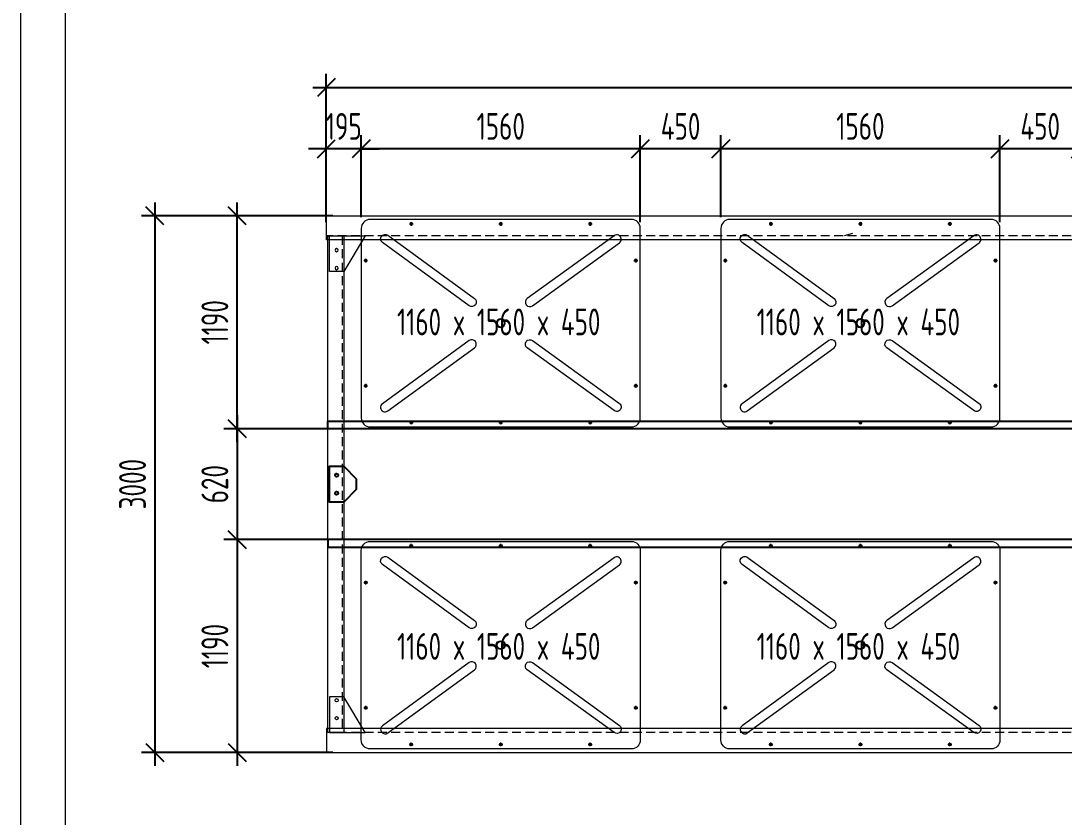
# Model space of a CAD drawing. Header units: millimetres. Extents: x 4 to 2106212, y -117026 to 198097.
# Drawn here: x 2035319 to 2041150, y 179719 to 184170 of the extents above; entities that cross this region are included whole.
import ezdxf

# ---------------------------------------------------------------- set-up
doc = ezdxf.new("R2010")
doc.units = ezdxf.units.MM
doc.linetypes.add('CENTER', pattern=[0.6, 0.375, -0.075, 0.075, -0.075])
doc.linetypes.add('DASHED', pattern=[0.75, 0.5, -0.25])
for name, color, linetype, lineweight in [('0dim', 6, 'Continuous', 9), ('dim', 6, 'Continuous', 13), ('加强板', 140, 'Continuous', 18), ('图框', 7, 'Continuous', 13), ('文本', 3, 'Continuous', 13), ('浮箱', 160, 'Continuous', 20), ('铝型材', 7, 'Continuous', 13)]:
    doc.layers.add(name, color=color, linetype=linetype, lineweight=lineweight)
doc.layers.add('卡槽', color=242, linetype='Continuous')
doc.layers.add('标注', color=9, linetype='Continuous')
doc.styles.add('hztxt', font='ros1.shx', dxfattribs={"width": 0.8, "bigfont": 'hztxt.shx'})
doc.dimstyles.new('DIM-50', dxfattribs={"dimscale": 50, "dimtxt": 3, "dimasz": 2, "dimexe": 1.5, "dimexo": 1.5, "dimgap": 1, "dimtad": 1, "dimdec": 1, "dimdsep": 46, "dimtxsty": 'hztxt', "dimblk": 'OBLIQUE', "dimcen": 0, "dimdle": 1.5, "dimclrd": 9, "dimclre": 9, "dimclrt": 2, "dimadec": 1, "dimazin": 0, "dimtfac": 1, "dimtdec": 1, "dimtix": 1, "dimtmove": 2, "dimatfit": 3, "dimldrblk": 'OBLIQUE', "dimfxl": 15, "dimtolj": 1, "dimtzin": 0, "dimarcsym": 1})

# ---------------------------------------------------------------- blocks, each defined once
blk = doc.blocks.new('GW-TK')
at = {"layer": '图框'}
for points in [[(927183.55, 464715.01), (927603.55, 464715.01), (927603.55, 464418.01), (927183.55, 464418.01)], [(927188.55, 464710.01), (927598.55, 464710.01), (927598.55, 464423.01), (927188.55, 464423.01)]]:
    blk.add_lwpolyline(points, close=True, dxfattribs=at)
blk = doc.blocks.new('_Oblique')
at = {"color": 0, "linetype": 'ByBlock', "lineweight": -2}
blk.add_line((-0.5, -0.5), (0.5, 0.5), dxfattribs=at)
blk = doc.blocks.new('*D3045')
at = {"layer": 'Defpoints', "color": 0, "transparency": 16777216}
for p in [(2049026.1, 183798), (2037026.1, 183080), (2049026.1, 183080, 0)]:
    blk.add_point(p, dxfattribs=at)
at = {"layer": '标注', "color": 9, "lineweight": -2, "transparency": 16777216}
for p, q in [((2037026.1, 183155), (2037026.1, 183873)), ((2049026.1, 183155), (2049026.1, 183873)), ((2036951.1, 183798), (2049101.1, 183798))]:
    blk.add_line(p, q, dxfattribs=at)
at = {"layer": '标注', "color": 9, "lineweight": -2, "transparency": 16777216, "xscale": 100, "yscale": 100, "zscale": 100, "rotation": 180}
blk.add_blockref('_Oblique', (2037026.1, 183798), dxfattribs=at)
at = {"layer": '标注', "color": 9, "lineweight": -2, "transparency": 16777216, "xscale": 100, "yscale": 100, "zscale": 100}
blk.add_blockref('_Oblique', (2049026.1, 183798), dxfattribs=at)
at = {"layer": '标注', "color": 2, "transparency": 16777216, "insert": (2043026.1, 183923), "char_height": 150, "attachment_point": 5, "style": 'hztxt'}
blk.add_mtext('\\A1;12000', dxfattribs=at)
blk = doc.blocks.new('*D3054')
at = {"layer": 'Defpoints', "color": 0, "transparency": 16777216}
for p in [(2040791.1, 183455.1), (2041241.1, 182998, 0), (2040791.1, 182969, 0)]:
    blk.add_point(p, dxfattribs=at)
at = {"layer": '标注', "color": 9, "lineweight": -2, "transparency": 16777216}
for p, q in [((2040791.1, 183044), (2040791.1, 183530.1)), ((2041241.1, 183073), (2041241.1, 183530.1)), ((2041316.1, 183455.1), (2040716.1, 183455.1))]:
    blk.add_line(p, q, dxfattribs=at)
at = {"layer": '标注', "color": 9, "lineweight": -2, "transparency": 16777216, "xscale": 100, "yscale": 100, "zscale": 100, "rotation": 180}
blk.add_blockref('_Oblique', (2040791.1, 183455.1), dxfattribs=at)
at = {"layer": '标注', "color": 9, "lineweight": -2, "transparency": 16777216, "xscale": 100, "yscale": 100, "zscale": 100}
blk.add_blockref('_Oblique', (2041241.1, 183455.1), dxfattribs=at)
at = {"layer": '标注', "color": 2, "transparency": 16777216, "insert": (2041016.1, 183580.1), "char_height": 150, "attachment_point": 5, "style": 'hztxt'}
blk.add_mtext('\\A1;450', dxfattribs=at)
blk = doc.blocks.new('*D3055')
at = {"layer": 'Defpoints', "color": 0, "transparency": 16777216}
for p in [(2039231.1, 183455.1), (2039231.1, 182998, 0), (2040791.1, 182969, 0)]:
    blk.add_point(p, dxfattribs=at)
at = {"layer": '标注', "color": 9, "lineweight": -2, "transparency": 16777216}
for p, q in [((2039231.1, 183073), (2039231.1, 183530.1)), ((2040791.1, 183044), (2040791.1, 183530.1)), ((2040866.1, 183455.1), (2039156.1, 183455.1))]:
    blk.add_line(p, q, dxfattribs=at)
at = {"layer": '标注', "color": 9, "lineweight": -2, "transparency": 16777216, "xscale": 100, "yscale": 100, "zscale": 100, "rotation": 180}
blk.add_blockref('_Oblique', (2039231.1, 183455.1), dxfattribs=at)
at = {"layer": '标注', "color": 9, "lineweight": -2, "transparency": 16777216, "xscale": 100, "yscale": 100, "zscale": 100}
blk.add_blockref('_Oblique', (2040791.1, 183455.1), dxfattribs=at)
at = {"layer": '标注', "color": 2, "transparency": 16777216, "insert": (2040011.1, 183580.1), "char_height": 150, "attachment_point": 5, "style": 'hztxt'}
blk.add_mtext('\\A1;1560', dxfattribs=at)
blk = doc.blocks.new('*D3056')
at = {"layer": 'Defpoints', "color": 0, "transparency": 16777216}
for p in [(2038781.1, 183455.1), (2039231.1, 182998, 0), (2038781.1, 182969, 0)]:
    blk.add_point(p, dxfattribs=at)
at = {"layer": '标注', "color": 9, "lineweight": -2, "transparency": 16777216}
for p, q in [((2038781.1, 183044), (2038781.1, 183530.1)), ((2039231.1, 183073), (2039231.1, 183530.1)), ((2039306.1, 183455.1), (2038706.1, 183455.1))]:
    blk.add_line(p, q, dxfattribs=at)
at = {"layer": '标注', "color": 9, "lineweight": -2, "transparency": 16777216, "xscale": 100, "yscale": 100, "zscale": 100, "rotation": 180}
blk.add_blockref('_Oblique', (2038781.1, 183455.1), dxfattribs=at)
at = {"layer": '标注', "color": 9, "lineweight": -2, "transparency": 16777216, "xscale": 100, "yscale": 100, "zscale": 100}
blk.add_blockref('_Oblique', (2039231.1, 183455.1), dxfattribs=at)
at = {"layer": '标注', "color": 2, "transparency": 16777216, "insert": (2039006.1, 183580.1), "char_height": 150, "attachment_point": 5, "style": 'hztxt'}
blk.add_mtext('\\A1;450', dxfattribs=at)
blk = doc.blocks.new('*D3057')
at = {"layer": 'Defpoints', "color": 0, "transparency": 16777216}
for p in [(2037221.1, 183455.1), (2037221.1, 182998, 0), (2038781.1, 182969, 0)]:
    blk.add_point(p, dxfattribs=at)
at = {"layer": '标注', "color": 9, "lineweight": -2, "transparency": 16777216}
for p, q in [((2037221.1, 183073), (2037221.1, 183530.1)), ((2038781.1, 183044), (2038781.1, 183530.1)), ((2038856.1, 183455.1), (2037146.1, 183455.1))]:
    blk.add_line(p, q, dxfattribs=at)
at = {"layer": '标注', "color": 9, "lineweight": -2, "transparency": 16777216, "xscale": 100, "yscale": 100, "zscale": 100, "rotation": 180}
blk.add_blockref('_Oblique', (2037221.1, 183455.1), dxfattribs=at)
at = {"layer": '标注', "color": 9, "lineweight": -2, "transparency": 16777216, "xscale": 100, "yscale": 100, "zscale": 100}
blk.add_blockref('_Oblique', (2038781.1, 183455.1), dxfattribs=at)
at = {"layer": '标注', "color": 2, "transparency": 16777216, "insert": (2038001.1, 183580.1), "char_height": 150, "attachment_point": 5, "style": 'hztxt'}
blk.add_mtext('\\A1;1560', dxfattribs=at)
blk = doc.blocks.new('*D3058')
at = {"layer": 'Defpoints', "color": 0, "transparency": 16777216}
for p in [(2037026.1, 183455.1), (2037221.1, 182998, 0), (2037026.1, 182969, 0)]:
    blk.add_point(p, dxfattribs=at)
at = {"layer": '标注', "color": 9, "lineweight": -2, "transparency": 16777216}
for p, q in [((2037026.1, 183044), (2037026.1, 183530.1)), ((2037221.1, 183073), (2037221.1, 183530.1)), ((2037026.1, 183455.1), (2036926.1, 183455.1)), ((2037221.1, 183455.1), (2037026.1, 183455.1)), ((2037221.1, 183455.1), (2037321.1, 183455.1))]:
    blk.add_line(p, q, dxfattribs=at)
at = {"layer": '标注', "color": 9, "lineweight": -2, "transparency": 16777216, "xscale": 100, "yscale": 100, "zscale": 100}
blk.add_blockref('_Oblique', (2037026.1, 183455.1), dxfattribs=at)
at = {"layer": '标注', "color": 9, "lineweight": -2, "transparency": 16777216, "xscale": 100, "yscale": 100, "zscale": 100, "rotation": 180}
blk.add_blockref('_Oblique', (2037221.1, 183455.1), dxfattribs=at)
at = {"layer": '标注', "color": 2, "transparency": 16777216, "insert": (2037123.6, 183580.1), "char_height": 150, "attachment_point": 5, "style": 'hztxt'}
blk.add_mtext('\\A1;195', dxfattribs=at)
blk = doc.blocks.new('FX')
at = {"layer": '浮箱', "color": 5, "linetype": 'Continuous'}
for p, q in [((1949413, 182035.6, 0), (1949413, 183095.6, 0)), ((1949463, 183145.6, 0), (1950923, 183145.6, 0)), ((1950973, 183095.6, 0), (1950973, 182035.6, 0)), ((1950923, 181985.6, 0), (1949463, 181985.6, 0))]:
    blk.add_line(p, q, dxfattribs=at)
at = {"layer": '浮箱', "color": 1, "linetype": 'CENTER', "ltscale": 9.652}
for p, q in [((1949703.4, 183120.6, 0), (1949682.5, 183120.6, 0)), ((1949693, 183131, 0), (1949693, 183110.1, 0)), ((1950203.4, 183120.6, 0), (1950182.5, 183120.6, 0)), ((1950193, 183131, 0), (1950193, 183110.1, 0)), ((1950703.4, 183120.6, 0), (1950682.5, 183120.6, 0)), ((1950693, 183131, 0), (1950693, 183110.1, 0)), ((1949438, 182926, 0), (1949438, 182905.1, 0)), ((1950948, 182926, 0), (1950948, 182905.1, 0)), ((1949448.4, 182915.6, 0), (1949427.5, 182915.6, 0)), ((1950958.4, 182915.6, 0), (1950937.5, 182915.6, 0)), ((1949438, 182226, 0), (1949438, 182205.1, 0)), ((1950948, 182226, 0), (1950948, 182205.1, 0)), ((1949448.4, 182215.6, 0), (1949427.5, 182215.6, 0)), ((1950958.4, 182215.6, 0), (1950937.5, 182215.6, 0)), ((1949703.4, 182010.6, 0), (1949682.5, 182010.6, 0)), ((1949693, 182021, 0), (1949693, 182000.1, 0)), ((1950203.4, 182010.6, 0), (1950182.5, 182010.6, 0)), ((1950193, 182021, 0), (1950193, 182000.1, 0)), ((1950703.4, 182010.6, 0), (1950682.5, 182010.6, 0)), ((1950693, 182021, 0), (1950693, 182000.1, 0))]:
    blk.add_line(p, q, dxfattribs=at)
at = {"layer": '浮箱', "linetype": 'Continuous'}
for p, q in [((1950793.9, 183145.7, 0), (1950793.9, 183145.6, 0)), ((1950798.7, 183145.6, 0), (1950798.7, 183145.7, 0)), ((1950798.8, 183145.6, 0), (1950798.8, 183145.7, 0)), ((1950799, 183145.6, 0), (1950799, 183145.7, 0)), ((1950799.6, 183145.7, 0), (1950799.6, 183145.6, 0)), ((1950799.7, 183145.7, 0), (1950799.7, 183145.6, 0)), ((1950800, 183145.7, 0), (1950800, 183145.6, 0)), ((1950805.4, 183145.6, 0), (1950805.4, 183145.7, 0)), ((1949413, 182978.1, 0), (1949412.8, 182978.1, 0)), ((1949412.9, 182972.6, 0), (1949413, 182972.6, 0)), ((1949412.9, 182972.3, 0), (1949413, 182972.3, 0)), ((1949412.9, 182972.3, 0), (1949413, 182972.3, 0)), ((1949413, 182971.6, 0), (1949412.9, 182971.6, 0)), ((1949413, 182971.4, 0), (1949412.9, 182971.4, 0)), ((1949413, 182971.3, 0), (1949412.9, 182971.3, 0)), ((1949412.9, 182966.5, 0), (1949413, 182966.5, 0))]:
    blk.add_line(p, q, dxfattribs=at)
at = {"layer": '浮箱', "color": 5, "linetype": 'Continuous', "elevation": 0}
for points in [[(1949529.9, 183013.8, -1), (1949559.2, 183054.4), (1950045.5, 182703, -0.999989), (1950016.2, 182662.5), (1949529.9, 183013.8)], [(1950854.5, 183016.1, 1), (1950825.1, 183056.6), (1950340, 182703.5, 0.999989), (1950369.4, 182663.1), (1950854.5, 183016.1)], [(1949529.9, 182117.3, 1), (1949559.2, 182076.8), (1950045.5, 182428.2, 0.999989), (1950016.2, 182468.7), (1949529.9, 182117.3)], [(1950854.5, 182115, -1), (1950825.1, 182074.6), (1950340, 182427.7, -0.999989), (1950369.4, 182468.1), (1950854.5, 182115)]]:
    blk.add_lwpolyline(points, format="xyb", dxfattribs=at)
blk.add_lwpolyline([(1950207.7, 182585.8), (1950207.7, 182585.8)], dxfattribs=at)
at = {"layer": '浮箱', "color": 9, "linetype": 'Continuous'}
for centre in [(1949693, 183120.6, 0), (1950193, 183120.6, 0), (1950693, 183120.6, 0), (1949438, 182915.6, 0), (1950948, 182915.6, 0), (1949438, 182215.6, 0), (1950948, 182215.6, 0), (1949693, 182010.6, 0), (1950193, 182010.6, 0), (1950693, 182010.6, 0)]:
    blk.add_circle(centre, 7.5, dxfattribs=at)
at = {"layer": '浮箱', "color": 5, "linetype": 'Continuous'}
for radius in [25, 20]:
    blk.add_circle((1950193, 182565.6, 0), radius, dxfattribs=at)
at = {"layer": '浮箱', "color": 5, "linetype": 'Continuous', "extrusion": (0, 0, -1)}
for centre, start, end in [((-1949463, 183095.6, 0), 0, 90), ((-1950923, 183095.6, 0), 90, 180), ((-1949463, 182035.6, 0), 270, 0), ((-1950923, 182035.6, 0), 180, 270)]:
    blk.add_arc(centre, 50, start, end, dxfattribs=at)
blk = doc.blocks.new('A$C0D8A069B')
blk.add_lwpolyline([(80, -100), (0, -100), (0, 100), (80, 100), (150, 30), (150, -30), (80, -100)])
for centre in [(40, 50), (40, -50)]:
    blk.add_circle(centre, 9)
blk = doc.blocks.new('*D3039')
at = {"layer": 'Defpoints', "color": 0, "transparency": 16777216}
for p in [(2037026.1, 183080), (2036067.9, 180080), (2037026.1, 180080)]:
    blk.add_point(p, dxfattribs=at)
at = {"layer": '标注', "color": 9, "lineweight": -2, "transparency": 16777216}
for p, q in [((2036067.9, 183155), (2036067.9, 180005)), ((2036951.1, 183080), (2035992.9, 183080)), ((2036951.1, 180080), (2035992.9, 180080))]:
    blk.add_line(p, q, dxfattribs=at)
at = {"layer": '标注', "color": 9, "lineweight": -2, "transparency": 16777216, "xscale": 100, "yscale": 100, "zscale": 100}
for p, rotation in [((2036067.9, 183080), 90), ((2036067.9, 180080), 270)]:
    blk.add_blockref('_Oblique', p, dxfattribs=dict(at, rotation=rotation))
at = {"layer": '标注', "color": 2, "transparency": 16777216, "insert": (2035942.9, 181580), "char_height": 150, "attachment_point": 5, "rotation": 90, "style": 'hztxt'}
blk.add_mtext('\\A1;3000', dxfattribs=at)
blk = doc.blocks.new('*D3040')
at = {"layer": 'Defpoints', "color": 0, "transparency": 16777216}
for p in [(2036528, 183080), (2037138.1, 183080), (2037138.1, 181890, 0)]:
    blk.add_point(p, dxfattribs=at)
at = {"layer": '标注', "color": 9, "lineweight": -2, "transparency": 16777216}
for p, q in [((2036528, 181815), (2036528, 183155)), ((2037063.1, 183080), (2036453, 183080)), ((2037063.1, 181890), (2036453, 181890))]:
    blk.add_line(p, q, dxfattribs=at)
at = {"layer": '标注', "color": 9, "lineweight": -2, "transparency": 16777216, "xscale": 100, "yscale": 100, "zscale": 100}
for p, rotation in [((2036528, 183080), 90), ((2036528, 181890), 270)]:
    blk.add_blockref('_Oblique', p, dxfattribs=dict(at, rotation=rotation))
at = {"layer": '标注', "color": 2, "transparency": 16777216, "insert": (2036403, 182485), "char_height": 150, "attachment_point": 5, "rotation": 90, "style": 'hztxt'}
blk.add_mtext('\\A1;1190', dxfattribs=at)
blk = doc.blocks.new('*D3041')
at = {"layer": 'Defpoints', "color": 0, "transparency": 16777216}
for p in [(2037138.1, 181270, 0), (2036528, 180080), (2037138.1, 180080)]:
    blk.add_point(p, dxfattribs=at)
at = {"layer": '标注', "color": 9, "lineweight": -2, "transparency": 16777216}
for p, q in [((2036528, 181345), (2036528, 180005)), ((2037063.1, 181270), (2036453, 181270)), ((2037063.1, 180080), (2036453, 180080))]:
    blk.add_line(p, q, dxfattribs=at)
at = {"layer": '标注', "color": 9, "lineweight": -2, "transparency": 16777216, "xscale": 100, "yscale": 100, "zscale": 100}
for p, rotation in [((2036528, 181270), 90), ((2036528, 180080), 270)]:
    blk.add_blockref('_Oblique', p, dxfattribs=dict(at, rotation=rotation))
at = {"layer": '标注', "color": 2, "transparency": 16777216, "insert": (2036403, 180675), "char_height": 150, "attachment_point": 5, "rotation": 90, "style": 'hztxt'}
blk.add_mtext('\\A1;1190', dxfattribs=at)
blk = doc.blocks.new('*D3042')
at = {"layer": 'Defpoints', "color": 0, "transparency": 16777216}
for p in [(2037138.1, 181890), (2036528, 181270), (2037138.1, 181270, 0)]:
    blk.add_point(p, dxfattribs=at)
at = {"layer": '标注', "color": 9, "lineweight": -2, "transparency": 16777216}
for p, q in [((2036528, 181965), (2036528, 181195)), ((2037063.1, 181890), (2036453, 181890)), ((2037063.1, 181270), (2036453, 181270))]:
    blk.add_line(p, q, dxfattribs=at)
at = {"layer": '标注', "color": 9, "lineweight": -2, "transparency": 16777216, "xscale": 100, "yscale": 100, "zscale": 100}
for p, rotation in [((2036528, 181890), 90), ((2036528, 181270), 270)]:
    blk.add_blockref('_Oblique', p, dxfattribs=dict(at, rotation=rotation))
at = {"layer": '标注', "color": 2, "transparency": 16777216, "insert": (2036403, 181580), "char_height": 150, "attachment_point": 5, "rotation": 90, "style": 'hztxt'}
blk.add_mtext('\\A1;620', dxfattribs=at)
blk = doc.blocks.new('连接加强板')
at = {"layer": '加强板'}
blk.add_lwpolyline([(-194915.5, -558.8), (-194915.5, -358.8), (-195115.5, -478.8), (-195115.5, -558.8)], close=True, dxfattribs=at)
for centre in [(-195095.5, -518.8), (-194995.5, -518.8)]:
    blk.add_circle(centre, 9, dxfattribs=at)
blk = doc.blocks.new('*U3020')
at = {"rotation": 90.00000000000001}
blk.add_blockref('连接加强板', (-458.8, 195015.5), dxfattribs=at)
blk = doc.blocks.new('*U3021')
at = {"color": 0, "linetype": 'ByBlock', "lineweight": -2, "transparency": 16777216}
blk.add_blockref('*U3020', (0, 0), dxfattribs=at)
blk = doc.blocks.new('*U3022')
at = {"rotation": 90.00000000000001}
blk.add_blockref('连接加强板', (-458.8, 195015.5), dxfattribs=at)
blk = doc.blocks.new('*U3023')
at = {"color": 0, "linetype": 'ByBlock', "lineweight": -2, "transparency": 16777216}
blk.add_blockref('*U3022', (0, 0), dxfattribs=at)

msp = doc.modelspace()

# ---------------------------------------------------------------- linework, layer by layer
at = {"layer": '0dim'}
msp.add_line((2039966.0148, 182982.0699), (2039920.1264, 182967.9895), dxfattribs=at)
at = {"layer": 'dim', "color": 1, "linetype": 'DASHED', "ltscale": 100}
for p, q in [((2048914.1272, 182967.9895), (2037026.1272, 182967.9895)), ((2037114.6272, 182967.9895), (2037114.6272, 180191.9895)), ((2048914.1272, 180191.9895), (2037026.1272, 180191.9895))]:
    msp.add_line(p, q, dxfattribs=at)
at = {"layer": '卡槽', "color": 22, "ltscale": 5000}
for points in [[(2049026.1272, 181931.9895), (2049026.1272, 181889.9895), (2037033.6272, 181889.9895), (2037033.6272, 181931.9895)], [(2049026.1272, 181227.9895), (2049026.1272, 181269.9895), (2037033.6272, 181269.9895), (2037033.6272, 181227.9895)]]:
    msp.add_lwpolyline(points, close=True, dxfattribs=at)
at = {"layer": '铝型材', "color": 3}
for points in [[(2037026.1272, 183079.9895), (2049026.1272, 183079.9895), (2048891.1272, 182944.9895), (2037026.1272, 182944.9895)], [(2037026.1272, 180079.9895), (2049026.1272, 180079.9895), (2048891.1272, 180214.9895), (2037026.1272, 180214.9895)]]:
    msp.add_lwpolyline(points, close=True, dxfattribs=at)
at = {"layer": '铝型材', "color": 200}
msp.add_lwpolyline([(2037033.6272, 180191.9895), (2037033.6272, 182967.9895), (2037123.6272, 182967.9895), (2037123.6272, 180191.9895)], close=True, dxfattribs=at)

# ---------------------------------------------------------------- block references
at = {"xscale": 50, "yscale": 50, "zscale": 50}
msp.add_blockref('GW-TK', (-44323858.8138, -23045633.3238), dxfattribs=at)
at = {"xscale": -1}
for p in [(3988194.0955, -85.5994, 0.0005), (3990204.0955, -85.5994, 0.0005)]:
    msp.add_blockref('FX', p, dxfattribs=at)
at = {"color": 7, "xscale": -1}
msp.add_blockref('*U3021', (2037143.6272, 182867.9895), dxfattribs=at)
msp.add_blockref('A$C0D8A069B', (2037043.6272, 181579.9895))
at = {"rotation": 180}
for p in [(3988194.0955, 363245.5783, 0.0005), (3990204.0955, 363245.5783, 0.0005)]:
    msp.add_blockref('FX', p, dxfattribs=at)
at = {"color": 7, "rotation": 180}
msp.add_blockref('*U3023', (2037143.6272, 180291.9895), dxfattribs=at)

# ---------------------------------------------------------------- texts
at = {"layer": '文本', "color": 3, "char_height": 150, "style": 'hztxt'}
for insert, attachment_point in [((2037380.2661, 182561.9562, -0.0005), 1), ((2039390.2661, 182561.9562, -0.0005), 1), ((2037380.2661, 180598.0228, -0.0005), 7), ((2039390.2661, 180598.0228, -0.0005), 7)]:
    msp.add_mtext('\\pi41.0595;1160 x 1560 x 450          ', dxfattribs=dict(at, insert=insert, attachment_point=attachment_point))

# ---------------------------------------------------------------- dimensions: what is measured, and where the dimension line sits
at = {"layer": '标注'}
for base, p1, p2, angle, picture, middle in [((2049026.1272, 183798.0009), (2037026.1272, 183079.9895), (2049026.1272, 183079.9895, 0.0005), 0, '*D3045', (2043026.1272, 183923.0009)), ((2037026.1272, 183455.089), (2037221.1272, 182997.9895, -0.001), (2037026.1272, 182968.9895, 0.001), 180, '*D3058', (2037123.6272, 183580.089)), ((2037221.1272, 183455.089), (2038781.1272, 182968.9895, -0.001), (2037221.1272, 182997.9895, -0.001), 180, '*D3057', (2038001.1272, 183580.089)), ((2038781.1272, 183455.089), (2039231.1272, 182997.9895, -0.001), (2038781.1272, 182968.9895, -0.001), 180, '*D3056', (2039006.1272, 183580.089)), ((2039231.1272, 183455.089), (2040791.1272, 182968.9895, -0.001), (2039231.1272, 182997.9895, -0.001), 180, '*D3055', (2040011.1272, 183580.089)), ((2040791.1272, 183455.089), (2041241.1272, 182997.9895, -0.001), (2040791.1272, 182968.9895, -0.001), 180, '*D3054', (2041016.1272, 183580.089)), ((2036067.9222, 180079.9895), (2037026.1272, 183079.9895), (2037026.1272, 180079.9895), 90, '*D3039', (2035942.9222, 181579.9895)), ((2036527.9689, 183079.9895), (2037138.1272, 181889.9895, 0.0005), (2037138.1272, 183079.9895), 90, '*D3040', (2036402.9689, 182484.9895)), ((2036527.9689, 181269.9895), (2037138.1272, 181889.9895), (2037138.1272, 181269.9895, 0.0005), 90, '*D3042', (2036402.9689, 181579.9895)), ((2036527.9689, 180079.9895), (2037138.1272, 181269.9895, 0.0005), (2037138.1272, 180079.9895), 270, '*D3041', (2036402.9689, 180674.9895))]:
    dim = msp.add_linear_dim(base=base, p1=p1, p2=p2, angle=angle, dimstyle='DIM-50', dxfattribs=at)
    dim.commit()
    dim.dimension.update_dxf_attribs({"geometry": picture, "text_midpoint": middle})

doc.saveas('drawing.dxf')
